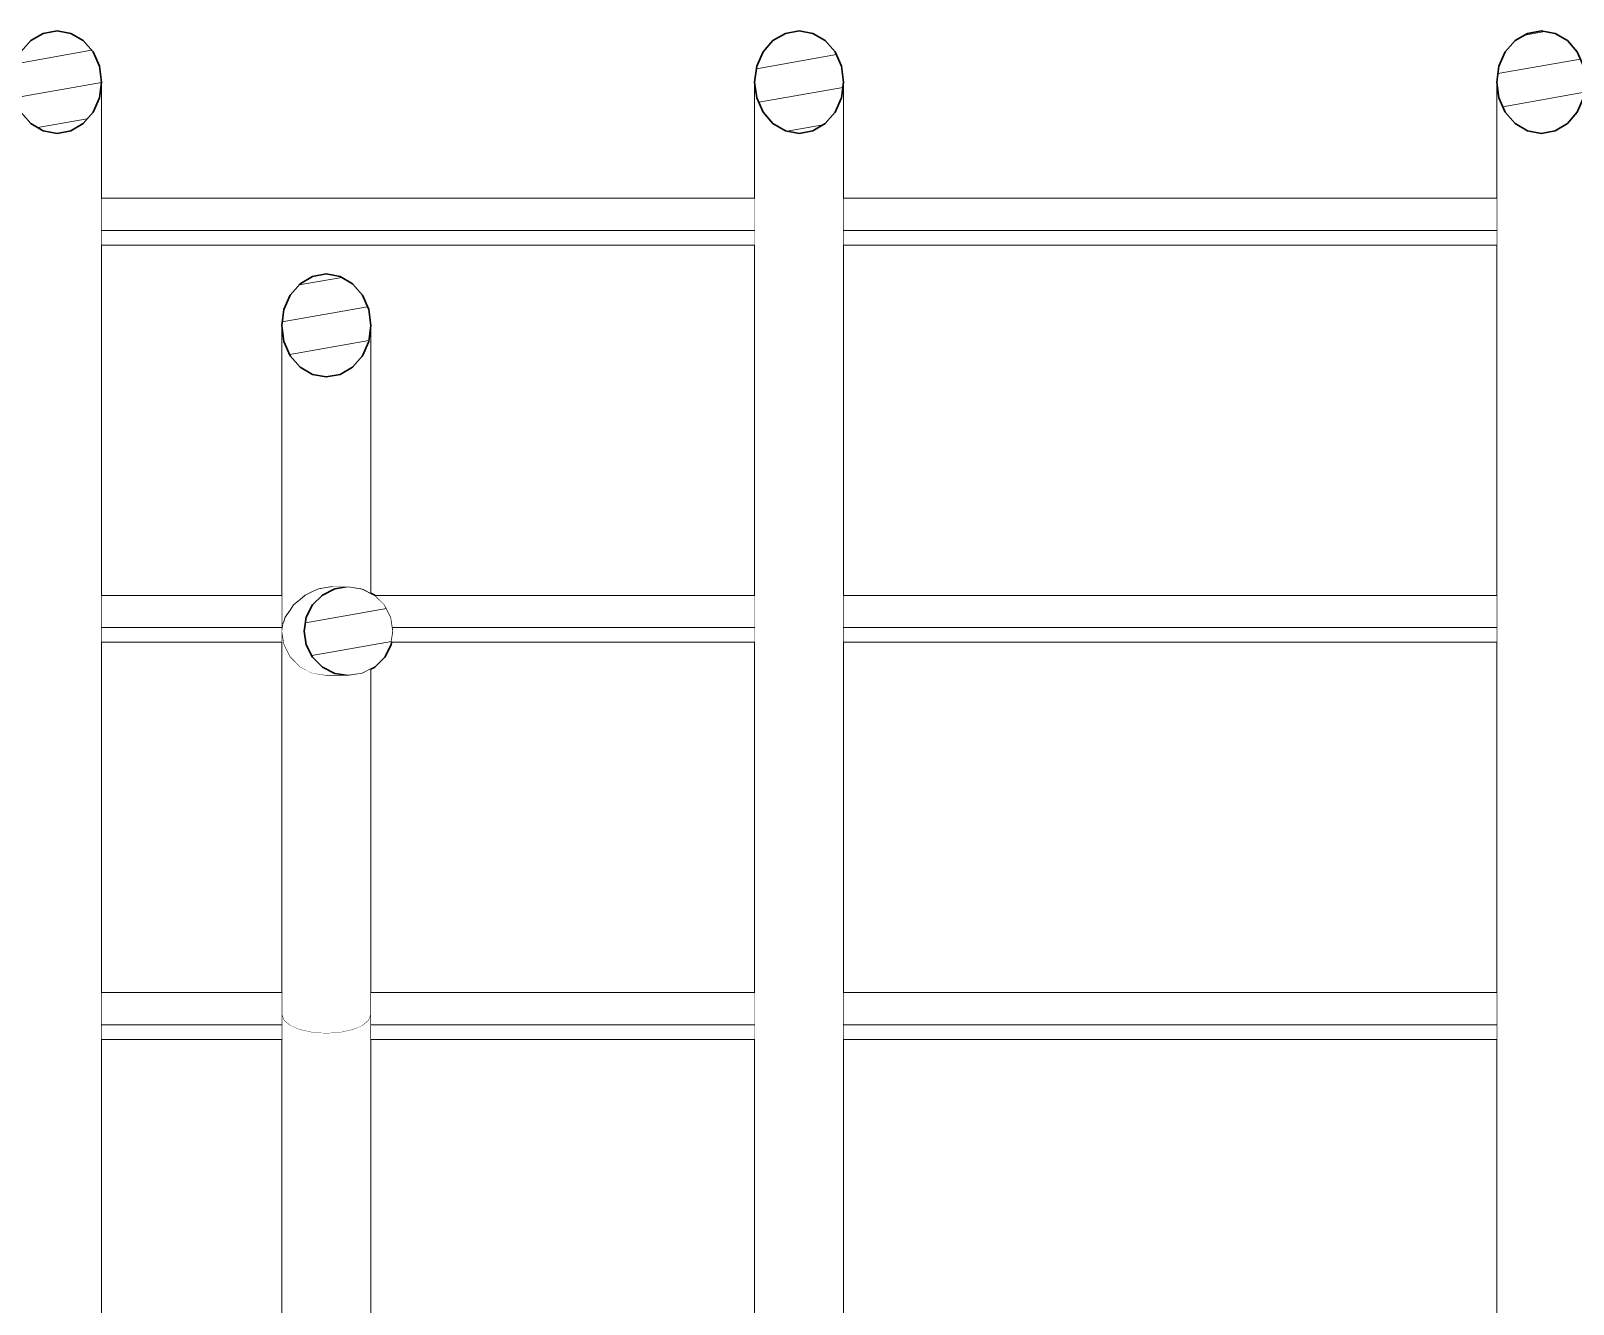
# Model space of a CAD drawing. Header units: millimetres. Extents: x -71878 to 121433, y -67383 to 83273.
# Drawn here: x 12651 to 14729, y -57936 to -56219 of the extents above; entities that cross this region are included whole.
import ezdxf

# ---------------------------------------------------------------- set-up
doc = ezdxf.new("R2010")
doc.units = ezdxf.units.MM
doc.header["$MEASUREMENT"] = 0
doc.set_wipeout_variables(frame=1)
doc.linetypes.add('Wipeout_Contour', pattern=[1000, 0, -1000])
for name, color, linetype in [('COLUMNAS', 7, 'Continuous'), ('ENTIRADO', 7, 'Continuous'), ('Vigas', 7, 'Continuous')]:
    doc.layers.add(name, color=color, linetype=linetype)
for name, color, linetype, lineweight, true_color in [('COLUMNAS_Pluma_Nº__23', 7, 'Continuous', 5, 0x646464), ('ENTIRADO_Pluma_Nº__23', 7, 'Continuous', 5, 0x646464), ('Vigas_Pluma_Nº__23', 7, 'Continuous', 5, 0x646464)]:
    doc.layers.add(name, color=color, linetype=linetype, lineweight=lineweight, true_color=true_color)
doc.layers.add('Vigas_Pluma_Nº__81', color=7, linetype='Continuous', lineweight=30)
pattern_1 = [(10, (-22368.785, -65222.404), (-7.81417, 44.31635), [])]

msp = doc.modelspace()

# ---------------------------------------------------------------- wipeouts: each hides what was drawn before it
at = {"color": 254, "linetype": 'Wipeout_Contour', "lineweight": 0, "ltscale": 147056.709681}
msp.add_wipeout([(13626.167, -56288.493), (13626.167, -59538.359), (13629.104, -59538.359), (13629.104, -56309.842)], dxfattribs=at).dxf.layer = 'Vigas'
at = {"color": 254, "linetype": 'Wipeout_Contour', "lineweight": 0, "ltscale": 150975.64804}
msp.add_wipeout([(14626.167, -56288.493), (14626.167, -59538.359), (14629.104, -59538.359), (14629.104, -56309.842)], dxfattribs=at).dxf.layer = 'Vigas'
at = {"color": 254, "linetype": 'Wipeout_Contour', "lineweight": 0, "ltscale": 143241.281923}
msp.add_wipeout([(12650.9, -56344.386), (12650.9, -59538.359), (12667.626, -59538.359), (12667.626, -56354.199)], dxfattribs=at).dxf.layer = 'Vigas'
at = {"color": 254, "linetype": 'Wipeout_Contour', "lineweight": 0, "ltscale": 181871.159916}
msp.add_wipeout([(13049.067, -56969.741), (13038.398, -56971.385), (13060.556, -56971.385), (13079.116, -56968.448), (13057.22, -56968.448)], dxfattribs=at).dxf.layer = 'Vigas'
at = {"color": 254, "linetype": 'Wipeout_Contour', "lineweight": 0, "ltscale": 217852.96748}
msp.add_wipeout([(12988.699, -57028.448), (13019.055, -57028.448), (13021.995, -57009.907), (12993.595, -57009.907), (12992.003, -57015.478), (12990.232, -57018.757)], dxfattribs=at).dxf.layer = 'Vigas'

# ---------------------------------------------------------------- next in the draw order: wipeouts: each hides what was drawn before it
at = {"color": 254, "linetype": 'Wipeout_Contour', "lineweight": 0, "ltscale": 147069.391995}
msp.add_wipeout([(13629.104, -56309.842), (13629.104, -59538.359), (13637.626, -59538.359), (13637.626, -56329.101)], dxfattribs=at).dxf.layer = 'Vigas'
at = {"color": 254, "linetype": 'Wipeout_Contour', "lineweight": 0, "ltscale": 150988.604061}
msp.add_wipeout([(14637.626, -56329.101), (14629.104, -56309.842), (14629.104, -59538.359), (14637.626, -59538.359)], dxfattribs=at).dxf.layer = 'Vigas'
at = {"color": 254, "linetype": 'Wipeout_Contour', "lineweight": 0, "ltscale": 143307.043894}
msp.add_wipeout([(12667.626, -56354.199), (12667.626, -59538.359), (12686.167, -59538.359), (12686.167, -56357.58)], dxfattribs=at).dxf.layer = 'Vigas'
at = {"color": 254, "linetype": 'Wipeout_Contour', "lineweight": 0, "ltscale": 181776.437588}
msp.add_wipeout([(13030.526, -56975.186), (13020.428, -56979.907), (13043.813, -56979.907), (13060.556, -56971.385), (13038.398, -56971.385)], dxfattribs=at).dxf.layer = 'Vigas'
at = {"color": 254, "linetype": 'Wipeout_Contour', "lineweight": 0, "ltscale": 181608.975112}
msp.add_wipeout([(12993.595, -57009.907), (13021.995, -57009.907), (13030.526, -56993.181), (13005.032, -56993.181), (13000.526, -57000.171)], dxfattribs=at).dxf.layer = 'Vigas'
at = {"color": 254, "linetype": 'Wipeout_Contour', "lineweight": 0, "ltscale": 145234.611622}
msp.add_wipeout([(12991.633, -57046.989), (13021.995, -57046.989), (13019.055, -57028.448), (12988.699, -57028.448)], dxfattribs=at).dxf.layer = 'Vigas'

# ---------------------------------------------------------------- next in the draw order: linework, layer by layer
at = {"layer": 'Vigas_Pluma_Nº__23', "linetype": 'Continuous'}
for p, q in [((13626.167, -56288.493), (13626.167, -59538.359)), ((14626.167, -56288.493), (14626.167, -59538.359)), ((13057.219, -56968.448), (13079.116, -56968.448)), ((12990.232, -57018.757), (12988.699, -57028.448))]:
    msp.add_line(p, q, dxfattribs=at)

# ---------------------------------------------------------------- next in the draw order: wipeouts: each hides what was drawn before it
at = {"color": 254, "linetype": 'Wipeout_Contour', "lineweight": 0, "ltscale": 147103.797868}
msp.add_wipeout([(13637.626, -56329.101), (13637.626, -59538.359), (13650.9, -59538.359), (13650.9, -56344.386)], dxfattribs=at).dxf.layer = 'Vigas'
at = {"color": 254, "linetype": 'Wipeout_Contour', "lineweight": 0, "ltscale": 151023.267884}
msp.add_wipeout([(14637.626, -59538.359), (14650.9, -59538.359), (14650.9, -56344.386), (14637.626, -56329.101)], dxfattribs=at).dxf.layer = 'Vigas'
at = {"color": 254, "linetype": 'Wipeout_Contour', "lineweight": 0, "ltscale": 143379.59743}
msp.add_wipeout([(12686.167, -56357.58), (12686.167, -59538.359), (12704.708, -59538.359), (12704.708, -56354.199)], dxfattribs=at).dxf.layer = 'Vigas'
at = {"color": 254, "linetype": 'Wipeout_Contour', "lineweight": 0, "ltscale": 181686.120409}
msp.add_wipeout([(13013.8, -56985.775), (13005.032, -56993.181), (13030.526, -56993.181), (13043.813, -56979.907), (13020.428, -56979.907)], dxfattribs=at).dxf.layer = 'Vigas'
at = {"color": 254, "linetype": 'Wipeout_Contour', "lineweight": 0, "ltscale": 145241.058731}
msp.add_wipeout([(13000.146, -57063.715), (13030.526, -57063.715), (13021.995, -57046.989), (12991.633, -57046.989)], dxfattribs=at).dxf.layer = 'Vigas'

# ---------------------------------------------------------------- next in the draw order: linework, layer by layer
at = {"layer": 'Vigas_Pluma_Nº__23', "linetype": 'Continuous'}
msp.add_line((12988.699, -57028.448), (12991.633, -57046.989), dxfattribs=at)

# ---------------------------------------------------------------- next in the draw order: wipeouts: each hides what was drawn before it
at = {"color": 254, "linetype": 'Wipeout_Contour', "lineweight": 0, "ltscale": 143451.8358}
msp.add_wipeout([(12704.708, -56354.199), (12704.708, -59538.359), (12721.434, -59538.359), (12721.434, -56344.386)], dxfattribs=at).dxf.layer = 'Vigas'
at = {"color": 254, "linetype": 'Wipeout_Contour', "lineweight": 0, "ltscale": 147156.551859}
msp.add_wipeout([(13650.9, -56344.386), (13650.9, -59538.359), (13667.626, -59538.359), (13667.626, -56354.199)], dxfattribs=at).dxf.layer = 'Vigas'
at = {"color": 254, "linetype": 'Wipeout_Contour', "lineweight": 0, "ltscale": 151076.238862}
msp.add_wipeout([(14650.9, -56344.386), (14650.9, -59538.359), (14667.626, -59538.359), (14667.626, -56354.199)], dxfattribs=at).dxf.layer = 'Vigas'
at = {"color": 254, "linetype": 'Wipeout_Contour', "lineweight": 0, "ltscale": 145270.054005}
msp.add_wipeout([(13013.407, -57076.989), (13043.813, -57076.989), (13030.526, -57063.715), (13000.146, -57063.715)], dxfattribs=at).dxf.layer = 'Vigas'

# ---------------------------------------------------------------- next in the draw order: linework, layer by layer
at = {"layer": 'Vigas_Pluma_Nº__23', "linetype": 'Continuous'}
msp.add_line((12991.633, -57046.989), (13000.146, -57063.715), dxfattribs=at)

# ---------------------------------------------------------------- next in the draw order: wipeouts: each hides what was drawn before it
at = {"color": 254, "linetype": 'Wipeout_Contour', "lineweight": 0, "ltscale": 143516.690181}
msp.add_wipeout([(12721.434, -56344.386), (12721.434, -59538.359), (12734.708, -59538.359), (12734.708, -56329.101)], dxfattribs=at).dxf.layer = 'Vigas'
at = {"color": 254, "linetype": 'Wipeout_Contour', "lineweight": 0, "ltscale": 147222.479464}
msp.add_wipeout([(13667.626, -56354.199), (13667.626, -59538.359), (13686.167, -59538.359), (13686.167, -56357.58)], dxfattribs=at).dxf.layer = 'Vigas'
at = {"color": 254, "linetype": 'Wipeout_Contour', "lineweight": 0, "ltscale": 151142.321813}
msp.add_wipeout([(14667.626, -56354.199), (14667.626, -59538.359), (14686.167, -59538.359), (14686.167, -56357.58)], dxfattribs=at).dxf.layer = 'Vigas'
at = {"color": 254, "linetype": 'Wipeout_Contour', "lineweight": 0, "ltscale": 145318.747301}
msp.add_wipeout([(13030.116, -57085.511), (13060.556, -57085.511), (13043.813, -57076.989), (13013.407, -57076.989)], dxfattribs=at).dxf.layer = 'Vigas'

# ---------------------------------------------------------------- next in the draw order: linework, layer by layer
at = {"layer": 'Vigas_Pluma_Nº__23', "linetype": 'Continuous'}
msp.add_line((13000.146, -57063.715), (13013.407, -57076.989), dxfattribs=at)

# ---------------------------------------------------------------- next in the draw order: wipeouts: each hides what was drawn before it
at = {"color": 254, "linetype": 'Wipeout_Contour', "lineweight": 0, "ltscale": 143567.819973}
msp.add_wipeout([(12734.708, -56329.101), (12734.708, -59538.359), (12743.231, -59538.359), (12743.231, -56309.842)], dxfattribs=at).dxf.layer = 'Vigas'
at = {"color": 254, "linetype": 'Wipeout_Contour', "lineweight": 0, "ltscale": 147295.117956}
msp.add_wipeout([(13686.167, -56357.58), (13686.167, -59538.359), (13704.708, -59538.359), (13704.708, -56354.199)], dxfattribs=at).dxf.layer = 'Vigas'
at = {"color": 254, "linetype": 'Wipeout_Contour', "lineweight": 0, "ltscale": 151215.038782}
msp.add_wipeout([(14686.167, -56357.58), (14686.167, -59538.359), (14704.708, -59538.359), (14704.708, -56354.199)], dxfattribs=at).dxf.layer = 'Vigas'
at = {"color": 254, "linetype": 'Wipeout_Contour', "lineweight": 0, "ltscale": 145382.355797}
msp.add_wipeout([(13048.638, -57088.448), (13079.116, -57088.448), (13060.556, -57085.511), (13030.116, -57085.511)], dxfattribs=at).dxf.layer = 'Vigas'

# ---------------------------------------------------------------- next in the draw order: hatches: boundary and pattern name
at = {"layer": 'Vigas', "linetype": 'Continuous', "lineweight": 0, "true_color": 0xffffff}
h = msp.add_hatch(dxfattribs=at)
h.set_pattern_fill('WOOD_0001', style=0, pattern_type=2)
h.set_pattern_definition(pattern_1)
h.paths.add_polyline_path([(13019.055, -57028.448), (13021.995, -57046.989), (13030.526, -57063.715), (13043.813, -57076.989), (13060.556, -57085.511), (13079.116, -57088.448), (13097.676, -57085.511), (13114.419, -57076.989), (13127.706, -57063.715), (13136.237, -57046.989), (13139.177, -57028.448), (13136.237, -57009.907), (13127.706, -56993.181), (13114.419, -56979.907), (13097.676, -56971.385), (13079.116, -56968.448), (13060.556, -56971.385), (13043.813, -56979.907), (13030.526, -56993.181), (13021.995, -57009.907)])

# ---------------------------------------------------------------- next in the draw order: linework, layer by layer
at = {"layer": 'Vigas_Pluma_Nº__23', "linetype": 'Continuous'}
for p, q in [((13013.407, -57076.989), (13030.116, -57085.511)), ((13030.116, -57085.511), (13048.638, -57088.448)), ((13048.638, -57088.448), (13079.116, -57088.448))]:
    msp.add_line(p, q, dxfattribs=at)
at = {"layer": 'Vigas_Pluma_Nº__81', "linetype": 'Continuous', "flags": 128}
msp.add_lwpolyline([(13019.055, -57028.448), (13021.995, -57046.989), (13030.526, -57063.715), (13043.813, -57076.989), (13060.556, -57085.511), (13079.116, -57088.448), (13097.676, -57085.511), (13114.419, -57076.989), (13127.706, -57063.715), (13136.237, -57046.989), (13139.177, -57028.448), (13136.237, -57009.907), (13127.706, -56993.181), (13114.419, -56979.907), (13097.676, -56971.385), (13079.116, -56968.448), (13060.556, -56971.385), (13043.813, -56979.907), (13030.526, -56993.181), (13021.995, -57009.907)], close=True, dxfattribs=at)

# ---------------------------------------------------------------- next in the draw order: wipeouts: each hides what was drawn before it
at = {"color": 254, "linetype": 'Wipeout_Contour', "lineweight": 0, "ltscale": 143600.230916}
msp.add_wipeout([(12743.231, -56309.842), (12743.231, -59538.359), (12746.167, -59538.359), (12746.167, -56288.493)], dxfattribs=at).dxf.layer = 'Vigas'
at = {"color": 254, "linetype": 'Wipeout_Contour', "lineweight": 0, "ltscale": 147367.352495}
msp.add_wipeout([(13704.708, -56354.199), (13704.708, -59538.359), (13721.434, -59538.359), (13721.434, -56344.386)], dxfattribs=at).dxf.layer = 'Vigas'
at = {"color": 254, "linetype": 'Wipeout_Contour', "lineweight": 0, "ltscale": 151287.267615}
msp.add_wipeout([(14704.708, -56354.199), (14704.708, -59538.359), (14721.434, -59538.359), (14721.434, -56344.386)], dxfattribs=at).dxf.layer = 'Vigas'
at = {"color": 254, "linetype": 'Wipeout_Contour', "lineweight": 0, "ltscale": 181245.202988}
msp.add_wipeout([(12991.633, -57046.989), (12989.067, -57030.773), (12989.067, -57545.58), (12992.003, -57553.359), (12992.003, -57047.717)], dxfattribs=at).dxf.layer = 'Vigas'

# ---------------------------------------------------------------- next in the draw order: hatches: boundary and pattern name
at = {"layer": 'Vigas', "linetype": 'Continuous', "lineweight": 0, "true_color": 0xffffff}
h = msp.add_hatch(dxfattribs=at)
h.set_pattern_fill('WOOD_0001', style=0, pattern_type=2)
h.set_pattern_definition(pattern_1)
h.paths.add_polyline_path([(12626.167, -56288.493), (12629.104, -56309.842), (12637.626, -56329.101), (12650.9, -56344.386), (12667.626, -56354.199), (12686.167, -56357.58), (12704.708, -56354.199), (12721.434, -56344.386), (12734.708, -56329.101), (12743.231, -56309.842), (12746.167, -56288.493), (12743.231, -56267.144), (12734.708, -56247.885), (12721.434, -56232.6), (12704.708, -56222.787), (12686.167, -56219.406), (12667.626, -56222.787), (12650.9, -56232.6), (12637.626, -56247.885), (12629.104, -56267.144)])

# ---------------------------------------------------------------- next in the draw order: linework, layer by layer
at = {"layer": 'Vigas_Pluma_Nº__23', "linetype": 'Continuous'}
msp.add_line((12746.167, -59538.359), (12746.167, -56288.493), dxfattribs=at)
at = {"layer": 'Vigas_Pluma_Nº__81', "linetype": 'Continuous', "flags": 128}
msp.add_lwpolyline([(12629.104, -56309.842), (12637.626, -56329.101), (12650.9, -56344.386), (12667.626, -56354.199), (12686.167, -56357.58), (12704.708, -56354.199), (12721.434, -56344.386), (12734.708, -56329.101), (12743.231, -56309.842), (12746.167, -56288.493), (12743.231, -56267.144), (12734.708, -56247.885), (12721.434, -56232.6), (12704.708, -56222.787), (12686.167, -56219.406), (12667.626, -56222.787), (12650.9, -56232.6), (12637.626, -56247.885), (12629.104, -56267.144), (12626.167, -56288.493)], close=True, dxfattribs=at)

# ---------------------------------------------------------------- next in the draw order: wipeouts: each hides what was drawn before it
at = {"color": 254, "linetype": 'Wipeout_Contour', "lineweight": 0, "ltscale": 183147.845751}
msp.add_wipeout([(13139.177, -57028.448), (13136.777, -57043.587), (13626.167, -57043.587), (13626.167, -57023.756), (13138.433, -57023.756)], dxfattribs=at).dxf.layer = 'ENTIRADO'
at = {"color": 254, "linetype": 'Wipeout_Contour', "lineweight": 0, "ltscale": 147432.114862}
msp.add_wipeout([(13721.434, -56344.386), (13721.434, -59538.359), (13734.708, -59538.359), (13734.708, -56329.101)], dxfattribs=at).dxf.layer = 'Vigas'
at = {"color": 254, "linetype": 'Wipeout_Contour', "lineweight": 0, "ltscale": 151351.940583}
msp.add_wipeout([(14721.434, -56344.386), (14721.434, -59538.359), (14734.708, -59538.359), (14734.708, -56329.101)], dxfattribs=at).dxf.layer = 'Vigas'
at = {"color": 254, "linetype": 'Wipeout_Contour', "lineweight": 0, "ltscale": 181672.275781}
msp.add_wipeout([(12989.067, -56616.454), (12989.067, -57026.124), (12990.232, -57018.757), (12992.003, -57015.478), (12992.003, -56637.926)], dxfattribs=at).dxf.layer = 'Vigas'
at = {"color": 254, "linetype": 'Wipeout_Contour', "lineweight": 0, "ltscale": 145849.71954}
msp.add_wipeout([(13106.13, -56637.926), (13106.13, -56975.688), (13109.067, -56977.183), (13109.067, -56616.454)], dxfattribs=at).dxf.layer = 'Vigas'
at = {"color": 254, "linetype": 'Wipeout_Contour', "lineweight": 0, "ltscale": 181261.376734}
msp.add_wipeout([(12992.003, -57047.717), (12992.003, -57553.359), (13000.526, -57560.376), (13000.526, -57064.095), (13000.146, -57063.715)], dxfattribs=at).dxf.layer = 'Vigas'
at = {"color": 254, "linetype": 'Wipeout_Contour', "lineweight": 0, "ltscale": 145390.716559}
msp.add_wipeout([(13106.13, -57081.208), (13106.13, -57553.359), (13109.067, -57545.58), (13109.067, -57079.713)], dxfattribs=at).dxf.layer = 'Vigas'

# ---------------------------------------------------------------- next in the draw order: hatches: boundary and pattern name
at = {"layer": 'Vigas', "linetype": 'Continuous', "lineweight": 0, "true_color": 0xffffff}
h = msp.add_hatch(dxfattribs=at)
h.set_pattern_fill('WOOD_0001', style=0, pattern_type=2)
h.set_pattern_definition(pattern_1)
h.paths.add_polyline_path([(14626.167, -56288.493), (14629.104, -56309.842), (14637.626, -56329.101), (14650.9, -56344.386), (14667.626, -56354.199), (14686.167, -56357.58), (14704.708, -56354.199), (14721.434, -56344.386), (14734.708, -56329.101), (14743.231, -56309.842), (14746.167, -56288.493), (14743.231, -56267.144), (14734.708, -56247.885), (14721.434, -56232.6), (14704.708, -56222.787), (14686.167, -56219.406), (14667.626, -56222.787), (14650.9, -56232.6), (14637.626, -56247.885), (14629.104, -56267.144)])

# ---------------------------------------------------------------- next in the draw order: linework, layer by layer
at = {"layer": 'ENTIRADO_Pluma_Nº__23', "linetype": 'Continuous'}
msp.add_line((13136.777, -57043.587), (13626.167, -57043.587), dxfattribs=at)
at = {"layer": 'Vigas_Pluma_Nº__23', "linetype": 'Continuous'}
msp.add_line((12989.067, -57545.573), (12989.067, -57030.773), dxfattribs=at)
at = {"layer": 'Vigas_Pluma_Nº__81', "linetype": 'Continuous', "flags": 128}
msp.add_lwpolyline([(14629.104, -56309.842), (14637.626, -56329.101), (14650.9, -56344.386), (14667.626, -56354.199), (14686.167, -56357.58), (14704.708, -56354.199), (14721.434, -56344.386), (14734.708, -56329.101), (14743.231, -56309.842), (14746.167, -56288.493), (14743.231, -56267.144), (14734.708, -56247.885), (14721.434, -56232.6), (14704.708, -56222.787), (14686.167, -56219.406), (14667.626, -56222.787), (14650.9, -56232.6), (14637.626, -56247.885), (14629.104, -56267.144), (14626.167, -56288.493)], close=True, dxfattribs=at)

# ---------------------------------------------------------------- next in the draw order: wipeouts: each hides what was drawn before it
at = {"color": 254, "linetype": 'Wipeout_Contour', "lineweight": 0, "ltscale": 146439.131994}
msp.add_wipeout([(13626.167, -56488.35), (12746.167, -56488.35), (12746.167, -56508.181), (13626.167, -56508.181)], dxfattribs=at).dxf.layer = 'ENTIRADO'
at = {"color": 254, "linetype": 'Wipeout_Contour', "lineweight": 0, "ltscale": 147483.073242}
msp.add_wipeout([(13734.708, -56329.101), (13734.708, -59538.359), (13743.231, -59538.359), (13743.231, -56309.842)], dxfattribs=at).dxf.layer = 'Vigas'
at = {"color": 254, "linetype": 'Wipeout_Contour', "lineweight": 0, "ltscale": 181696.290506}
msp.add_wipeout([(12992.003, -56637.926), (12992.003, -57015.478), (12993.595, -57009.907), (13000.526, -57000.171), (13000.526, -56657.296)], dxfattribs=at).dxf.layer = 'Vigas'
at = {"color": 254, "linetype": 'Wipeout_Contour', "lineweight": 0, "ltscale": 181752.40373}
msp.add_wipeout([(13097.608, -57085.522), (13097.608, -57560.376), (13106.13, -57553.359), (13106.13, -57081.208), (13097.676, -57085.511)], dxfattribs=at).dxf.layer = 'Vigas'

# ---------------------------------------------------------------- next in the draw order: linework, layer by layer
at = {"layer": 'ENTIRADO_Pluma_Nº__23', "linetype": 'Continuous'}
msp.add_line((12746.167, -56508.181), (13626.167, -56508.181), dxfattribs=at)
at = {"layer": 'Vigas_Pluma_Nº__23', "linetype": 'Continuous'}
for p, q in [((12989.067, -57026.124), (12989.067, -56616.454)), ((12990.232, -57018.757), (12992.003, -57015.478)), ((13109.067, -57545.58), (13109.067, -57079.713))]:
    msp.add_line(p, q, dxfattribs=at)

# ---------------------------------------------------------------- next in the draw order: wipeouts: each hides what was drawn before it
at = {"color": 254, "linetype": 'Wipeout_Contour', "lineweight": 0, "ltscale": 146469.353351}
msp.add_wipeout([(12746.167, -56488.35), (13626.167, -56488.35), (13626.167, -56444.927), (12746.167, -56444.927)], dxfattribs=at).dxf.layer = 'ENTIRADO'
at = {"color": 254, "linetype": 'Wipeout_Contour', "lineweight": 0, "ltscale": 147515.249777}
msp.add_wipeout([(13743.231, -56309.842), (13743.231, -59538.359), (13746.167, -59538.359), (13746.167, -56288.493)], dxfattribs=at).dxf.layer = 'Vigas'
at = {"color": 254, "linetype": 'Wipeout_Contour', "lineweight": 0, "ltscale": 181752.032721}
msp.add_wipeout([(13000.526, -56657.296), (13000.526, -57000.171), (13005.032, -56993.181), (13013.8, -56985.775), (13013.8, -56672.669)], dxfattribs=at).dxf.layer = 'Vigas'
at = {"color": 254, "linetype": 'Wipeout_Contour', "lineweight": 0, "ltscale": 145317.278687}
msp.add_wipeout([(13084.334, -57087.622), (13084.334, -57565.945), (13097.608, -57560.376), (13097.608, -57085.522)], dxfattribs=at).dxf.layer = 'Vigas'

# ---------------------------------------------------------------- next in the draw order: hatches: boundary and pattern name
at = {"layer": 'Vigas', "linetype": 'Continuous', "lineweight": 0, "true_color": 0xffffff}
h = msp.add_hatch(dxfattribs=at)
h.set_pattern_fill('WOOD_0001', style=0, pattern_type=2)
h.set_pattern_definition(pattern_1)
h.paths.add_polyline_path([(13626.167, -56288.493), (13629.104, -56309.842), (13637.626, -56329.101), (13650.9, -56344.386), (13667.626, -56354.199), (13686.167, -56357.58), (13704.708, -56354.199), (13721.434, -56344.386), (13734.708, -56329.101), (13743.231, -56309.842), (13746.167, -56288.493), (13743.231, -56267.144), (13734.708, -56247.885), (13721.434, -56232.6), (13704.708, -56222.787), (13686.167, -56219.406), (13667.626, -56222.787), (13650.9, -56232.6), (13637.626, -56247.885), (13629.104, -56267.144)])

# ---------------------------------------------------------------- next in the draw order: linework, layer by layer
at = {"layer": 'ENTIRADO_Pluma_Nº__23', "linetype": 'Continuous'}
for p, q in [((12746.167, -56444.927), (13626.167, -56444.927)), ((12746.167, -56488.35), (13626.167, -56488.35))]:
    msp.add_line(p, q, dxfattribs=at)
at = {"layer": 'Vigas_Pluma_Nº__23', "linetype": 'Continuous'}
for p, q in [((13746.167, -56288.493), (13746.167, -59538.359)), ((12993.595, -57009.907), (13000.526, -57000.171)), ((12993.595, -57009.907), (12992.003, -57015.478)), ((13106.13, -57553.359), (13109.067, -57545.58)), ((13097.608, -57560.376), (13106.13, -57553.359))]:
    msp.add_line(p, q, dxfattribs=at)
at = {"layer": 'Vigas_Pluma_Nº__81', "linetype": 'Continuous', "flags": 128}
msp.add_lwpolyline([(13626.167, -56288.493), (13629.104, -56309.842), (13637.626, -56329.101), (13650.9, -56344.386), (13667.626, -56354.199), (13686.167, -56357.58), (13704.708, -56354.199), (13721.434, -56344.386), (13734.708, -56329.101), (13743.231, -56309.842), (13746.167, -56288.493), (13743.231, -56267.144), (13734.708, -56247.885), (13721.434, -56232.6), (13704.708, -56222.787), (13686.167, -56219.406), (13667.626, -56222.787), (13650.9, -56232.6), (13637.626, -56247.885), (13629.104, -56267.144)], close=True, dxfattribs=at)

# ---------------------------------------------------------------- next in the draw order: wipeouts: each hides what was drawn before it
at = {"color": 254, "linetype": 'Wipeout_Contour', "lineweight": 0, "ltscale": 181828.094307}
msp.add_wipeout([(13013.8, -56672.669), (13013.8, -56985.775), (13020.428, -56979.907), (13030.526, -56975.186), (13030.526, -56682.538)], dxfattribs=at).dxf.layer = 'Vigas'
at = {"color": 254, "linetype": 'Wipeout_Contour', "lineweight": 0, "ltscale": 181625.205625}
msp.add_wipeout([(13079.116, -57088.448), (13067.608, -57088.448), (13067.608, -57569.521), (13084.334, -57565.945), (13084.334, -57087.622)], dxfattribs=at).dxf.layer = 'Vigas'

# ---------------------------------------------------------------- next in the draw order: linework, layer by layer
at = {"layer": 'Vigas_Pluma_Nº__23', "linetype": 'Continuous'}
for p, q in [((13005.032, -56993.181), (13000.526, -57000.171)), ((13005.032, -56993.181), (13013.8, -56985.775)), ((13084.334, -57565.945), (13097.608, -57560.376))]:
    msp.add_line(p, q, dxfattribs=at)

# ---------------------------------------------------------------- next in the draw order: wipeouts: each hides what was drawn before it
at = {"color": 254, "linetype": 'Wipeout_Contour', "lineweight": 0, "ltscale": 150326.873246}
msp.add_wipeout([(13746.167, -56488.35), (13746.167, -56508.181), (14626.167, -56508.181), (14626.167, -56488.35)], dxfattribs=at).dxf.layer = 'ENTIRADO'
at = {"color": 254, "linetype": 'Wipeout_Contour', "lineweight": 0, "ltscale": 253584.646786}
msp.add_wipeout([(12746.167, -57043.587), (12989.067, -57043.587), (12989.067, -57030.772), (12988.699, -57028.448), (12989.067, -57026.124), (12989.067, -57023.756), (12746.167, -57023.756)], dxfattribs=at).dxf.layer = 'ENTIRADO'
at = {"color": 254, "linetype": 'Wipeout_Contour', "lineweight": 0, "ltscale": 149844.138301}
msp.add_wipeout([(13746.167, -57043.587), (14626.167, -57043.587), (14626.167, -57023.756), (13746.167, -57023.756)], dxfattribs=at).dxf.layer = 'ENTIRADO'
at = {"color": 254, "linetype": 'Wipeout_Contour', "lineweight": 0, "ltscale": 149390.552339}
msp.add_wipeout([(14626.167, -57559.163), (13746.167, -57559.163), (13746.167, -57578.993), (14626.167, -57578.993)], dxfattribs=at).dxf.layer = 'ENTIRADO'
at = {"color": 254, "linetype": 'Wipeout_Contour', "lineweight": 0, "ltscale": 181916.656976}
msp.add_wipeout([(13030.526, -56682.538), (13030.526, -56975.186), (13038.398, -56971.385), (13049.067, -56969.741), (13049.067, -56685.939)], dxfattribs=at).dxf.layer = 'Vigas'
at = {"color": 254, "linetype": 'Wipeout_Contour', "lineweight": 0, "ltscale": 145186.083879}
msp.add_wipeout([(13049.067, -57088.448), (13049.067, -57570.753), (13067.608, -57569.521), (13067.608, -57088.448)], dxfattribs=at).dxf.layer = 'Vigas'

# ---------------------------------------------------------------- next in the draw order: linework, layer by layer
at = {"layer": 'ENTIRADO_Pluma_Nº__23', "linetype": 'Continuous'}
for p, q in [((13746.167, -56508.181), (14626.167, -56508.181)), ((12746.167, -57043.587), (12989.067, -57043.587)), ((13746.167, -57043.587), (14626.167, -57043.587)), ((13746.167, -57578.993), (14626.167, -57578.993))]:
    msp.add_line(p, q, dxfattribs=at)
at = {"layer": 'Vigas_Pluma_Nº__23', "linetype": 'Continuous'}
for p, q in [((13020.428, -56979.907), (13013.8, -56985.775)), ((13020.428, -56979.907), (13030.526, -56975.186)), ((13038.398, -56971.385), (13030.526, -56975.186)), ((13067.608, -57569.521), (13084.334, -57565.945))]:
    msp.add_line(p, q, dxfattribs=at)

# ---------------------------------------------------------------- next in the draw order: wipeouts: each hides what was drawn before it
at = {"color": 254, "linetype": 'Wipeout_Contour', "lineweight": 0, "ltscale": 144418.065536}
msp.add_wipeout([(13106.13, -57553.359), (13106.13, -59643.432), (13109.067, -59643.432), (13109.067, -57545.58)], dxfattribs=at).dxf.layer = 'COLUMNAS'
at = {"color": 254, "linetype": 'Wipeout_Contour', "lineweight": 0, "ltscale": 150356.312883}
msp.add_wipeout([(13746.167, -56444.927), (13746.167, -56488.35), (14626.167, -56488.35), (14626.167, -56444.927)], dxfattribs=at).dxf.layer = 'ENTIRADO'
at = {"color": 254, "linetype": 'Wipeout_Contour', "lineweight": 0, "ltscale": 144730.343205}
msp.add_wipeout([(12746.167, -57023.756), (12989.067, -57023.756), (12989.067, -56980.334), (12746.167, -56980.334)], dxfattribs=at).dxf.layer = 'ENTIRADO'
at = {"color": 254, "linetype": 'Wipeout_Contour', "lineweight": 0, "ltscale": 149871.8654}
msp.add_wipeout([(13746.167, -57023.756), (14626.167, -57023.757), (14626.167, -56980.333), (13746.167, -56980.334)], dxfattribs=at).dxf.layer = 'ENTIRADO'
at = {"color": 254, "linetype": 'Wipeout_Contour', "lineweight": 0, "ltscale": 149416.549875}
msp.add_wipeout([(13746.167, -57559.163), (14626.167, -57559.163), (14626.167, -57515.74), (13746.167, -57515.74)], dxfattribs=at).dxf.layer = 'ENTIRADO'
at = {"color": 254, "linetype": 'Wipeout_Contour', "lineweight": 0, "ltscale": 218384.40895}
msp.add_wipeout([(13067.608, -56682.538), (13049.067, -56685.939), (13049.067, -56969.741), (13057.22, -56968.448), (13057.532, -56968.448), (13067.608, -56968.448)], dxfattribs=at).dxf.layer = 'Vigas'
at = {"color": 254, "linetype": 'Wipeout_Contour', "lineweight": 0, "ltscale": 181453.427774}
msp.add_wipeout([(13030.526, -57569.521), (13049.067, -57570.753), (13049.067, -57088.448), (13048.638, -57088.448), (13030.526, -57085.576)], dxfattribs=at).dxf.layer = 'Vigas'

# ---------------------------------------------------------------- next in the draw order: linework, layer by layer
at = {"layer": 'ENTIRADO_Pluma_Nº__23', "linetype": 'Continuous'}
for p, q in [((13746.167, -56444.927), (14626.167, -56444.927)), ((13746.167, -56488.35), (14626.167, -56488.35)), ((12746.167, -56980.333), (12989.067, -56980.333)), ((13746.167, -56980.333), (14626.167, -56980.333)), ((12746.167, -57023.756), (12989.067, -57023.756)), ((13746.167, -57023.756), (14626.167, -57023.756)), ((13746.167, -57515.74), (14626.167, -57515.74)), ((13746.167, -57559.163), (14626.167, -57559.163))]:
    msp.add_line(p, q, dxfattribs=at)
at = {"layer": 'Vigas_Pluma_Nº__23', "linetype": 'Continuous'}
for p, q in [((13038.398, -56971.385), (13049.067, -56969.741)), ((13049.067, -57570.753), (13067.608, -57569.521))]:
    msp.add_line(p, q, dxfattribs=at)

# ---------------------------------------------------------------- next in the draw order: wipeouts: each hides what was drawn before it
at = {"color": 254, "linetype": 'Wipeout_Contour', "lineweight": 0, "ltscale": 144392.418793}
msp.add_wipeout([(13097.608, -57560.376), (13097.608, -59643.432), (13106.13, -59643.432), (13106.13, -57553.359)], dxfattribs=at).dxf.layer = 'COLUMNAS'
at = {"color": 254, "linetype": 'Wipeout_Contour', "lineweight": 0, "ltscale": 182102.253179}
msp.add_wipeout([(13084.334, -56672.669), (13067.608, -56682.538), (13067.608, -56968.448), (13079.116, -56968.448), (13084.334, -56969.274)], dxfattribs=at).dxf.layer = 'Vigas'
at = {"color": 254, "linetype": 'Wipeout_Contour', "lineweight": 0, "ltscale": 181370.729036}
msp.add_wipeout([(13013.8, -57077.189), (13013.8, -57565.945), (13030.526, -57569.521), (13030.526, -57085.576), (13030.116, -57085.511)], dxfattribs=at).dxf.layer = 'Vigas'

# ---------------------------------------------------------------- next in the draw order: linework, layer by layer
at = {"layer": 'COLUMNAS_Pluma_Nº__23', "linetype": 'Continuous'}
msp.add_line((13109.067, -57545.58), (13109.067, -59643.432), dxfattribs=at)
at = {"layer": 'Vigas_Pluma_Nº__23', "linetype": 'Continuous'}
for p, q in [((13057.22, -56968.448), (13049.067, -56969.741)), ((13030.526, -57569.521), (13049.067, -57570.753))]:
    msp.add_line(p, q, dxfattribs=at)

# ---------------------------------------------------------------- next in the draw order: wipeouts: each hides what was drawn before it
at = {"color": 254, "linetype": 'Wipeout_Contour', "lineweight": 0, "ltscale": 144346.92466}
msp.add_wipeout([(13097.608, -57560.376), (13084.334, -57565.945), (13084.334, -59643.432), (13097.608, -59643.432)], dxfattribs=at).dxf.layer = 'COLUMNAS'
at = {"color": 254, "linetype": 'Wipeout_Contour', "lineweight": 0, "ltscale": 145770.010895}
msp.add_wipeout([(13097.608, -56657.296), (13084.334, -56672.669), (13084.334, -56969.274), (13097.608, -56971.374)], dxfattribs=at).dxf.layer = 'Vigas'
at = {"color": 254, "linetype": 'Wipeout_Contour', "lineweight": 0, "ltscale": 181304.555838}
msp.add_wipeout([(13013.407, -57076.989), (13000.526, -57064.095), (13000.526, -57560.376), (13013.8, -57565.945), (13013.8, -57077.189)], dxfattribs=at).dxf.layer = 'Vigas'

# ---------------------------------------------------------------- next in the draw order: linework, layer by layer
at = {"layer": 'Vigas_Pluma_Nº__23', "linetype": 'Continuous'}
for p, q in [((12989.067, -57545.58), (12992.003, -57553.359)), ((12992.003, -57553.359), (13000.526, -57560.376)), ((13000.526, -57560.376), (13013.8, -57565.945)), ((13013.8, -57565.945), (13030.526, -57569.521))]:
    msp.add_line(p, q, dxfattribs=at)

# ---------------------------------------------------------------- next in the draw order: wipeouts: each hides what was drawn before it
at = {"color": 254, "linetype": 'Wipeout_Contour', "lineweight": 0, "ltscale": 144286.03514}
msp.add_wipeout([(13084.334, -57565.945), (13067.608, -57569.521), (13067.608, -59643.432), (13084.334, -59643.432)], dxfattribs=at).dxf.layer = 'COLUMNAS'
at = {"color": 254, "linetype": 'Wipeout_Contour', "lineweight": 0, "ltscale": 146187.102225}
msp.add_wipeout([(13109.067, -57578.993), (13626.167, -57578.993), (13626.167, -57559.163), (13109.067, -57559.163)], dxfattribs=at).dxf.layer = 'ENTIRADO'
at = {"color": 254, "linetype": 'Wipeout_Contour', "lineweight": 0, "ltscale": 182233.084918}
msp.add_wipeout([(13106.13, -56637.926), (13097.608, -56657.296), (13097.608, -56971.374), (13097.676, -56971.385), (13106.13, -56975.688)], dxfattribs=at).dxf.layer = 'Vigas'

# ---------------------------------------------------------------- next in the draw order: hatches: boundary and pattern name
at = {"layer": 'Vigas', "linetype": 'Continuous', "lineweight": 0, "true_color": 0xffffff}
h = msp.add_hatch(dxfattribs=at)
h.set_pattern_fill('WOOD_0001', style=0, pattern_type=2)
h.set_pattern_definition(pattern_1)
h.paths.add_polyline_path([(12989.067, -56616.454), (12992.003, -56637.926), (13000.526, -56657.296), (13013.8, -56672.669), (13030.526, -56682.538), (13049.067, -56685.939), (13067.608, -56682.538), (13084.334, -56672.669), (13097.608, -56657.296), (13106.13, -56637.926), (13109.067, -56616.454), (13106.13, -56594.982), (13097.608, -56575.612), (13084.334, -56560.24), (13067.608, -56550.37), (13049.067, -56546.969), (13030.526, -56550.37), (13013.8, -56560.24), (13000.526, -56575.612), (12992.003, -56594.982)])

# ---------------------------------------------------------------- next in the draw order: linework, layer by layer
at = {"layer": 'ENTIRADO_Pluma_Nº__23', "linetype": 'Continuous'}
msp.add_line((13109.067, -57578.993), (13626.167, -57578.993), dxfattribs=at)
at = {"layer": 'Vigas_Pluma_Nº__23', "linetype": 'Continuous'}
msp.add_line((13109.067, -56977.183), (13109.067, -56616.454), dxfattribs=at)
at = {"layer": 'Vigas_Pluma_Nº__81', "linetype": 'Continuous', "flags": 128}
msp.add_lwpolyline([(12992.003, -56637.926), (13000.526, -56657.296), (13013.8, -56672.669), (13030.526, -56682.538), (13049.067, -56685.939), (13067.608, -56682.538), (13084.334, -56672.669), (13097.608, -56657.296), (13106.13, -56637.926), (13109.067, -56616.454), (13106.13, -56594.982), (13097.608, -56575.612), (13084.334, -56560.24), (13067.608, -56550.37), (13049.067, -56546.969), (13030.526, -56550.37), (13013.8, -56560.24), (13000.526, -56575.612), (12992.003, -56594.982), (12989.067, -56616.454)], close=True, dxfattribs=at)

# ---------------------------------------------------------------- next in the draw order: wipeouts: each hides what was drawn before it
at = {"color": 254, "linetype": 'Wipeout_Contour', "lineweight": 0, "ltscale": 143957.971707}
msp.add_wipeout([(12989.067, -57545.58), (12989.067, -59643.432), (12992.003, -59643.432), (12992.003, -57553.359)], dxfattribs=at).dxf.layer = 'COLUMNAS'
at = {"color": 254, "linetype": 'Wipeout_Contour', "lineweight": 0, "ltscale": 144215.710239}
msp.add_wipeout([(13049.067, -59643.432), (13067.608, -59643.432), (13067.608, -57569.521), (13049.067, -57570.753)], dxfattribs=at).dxf.layer = 'COLUMNAS'
at = {"color": 254, "linetype": 'Wipeout_Contour', "lineweight": 0, "ltscale": 146213.667078}
msp.add_wipeout([(13109.067, -57515.74), (13109.067, -57559.163), (13626.167, -57559.163), (13626.167, -57515.74)], dxfattribs=at).dxf.layer = 'ENTIRADO'

# ---------------------------------------------------------------- next in the draw order: linework, layer by layer
at = {"layer": 'ENTIRADO_Pluma_Nº__23', "linetype": 'Continuous'}
for p, q in [((13109.067, -57515.74), (13626.167, -57515.74)), ((13109.067, -57559.163), (13626.167, -57559.163))]:
    msp.add_line(p, q, dxfattribs=at)

# ---------------------------------------------------------------- next in the draw order: wipeouts: each hides what was drawn before it
at = {"color": 254, "linetype": 'Wipeout_Contour', "lineweight": 0, "ltscale": 143977.353455}
msp.add_wipeout([(12992.003, -57553.359), (12992.003, -59643.432), (13000.526, -59643.432), (13000.526, -57560.376)], dxfattribs=at).dxf.layer = 'COLUMNAS'
at = {"color": 254, "linetype": 'Wipeout_Contour', "lineweight": 0, "ltscale": 144142.834271}
msp.add_wipeout([(13030.526, -57569.521), (13030.526, -59643.432), (13049.067, -59643.432), (13049.067, -57570.753)], dxfattribs=at).dxf.layer = 'COLUMNAS'
at = {"color": 254, "linetype": 'Wipeout_Contour', "lineweight": 0, "ltscale": 219594.347736}
msp.add_wipeout([(13114.846, -56980.334), (13127.706, -56993.181), (13136.237, -57009.907), (13138.433, -57023.756), (13626.167, -57023.756), (13626.167, -56980.334)], dxfattribs=at).dxf.layer = 'ENTIRADO'

# ---------------------------------------------------------------- next in the draw order: linework, layer by layer
at = {"layer": 'COLUMNAS_Pluma_Nº__23', "linetype": 'Continuous'}
msp.add_line((12989.067, -57545.573), (12989.067, -59643.432), dxfattribs=at)
at = {"layer": 'ENTIRADO_Pluma_Nº__23', "linetype": 'Continuous'}
for p, q in [((13114.846, -56980.333), (13626.167, -56980.333)), ((13138.433, -57023.756), (13626.167, -57023.756))]:
    msp.add_line(p, q, dxfattribs=at)

# ---------------------------------------------------------------- next in the draw order: wipeouts: each hides what was drawn before it
at = {"color": 254, "linetype": 'Wipeout_Contour', "lineweight": 0, "ltscale": 144074.542284}
msp.add_wipeout([(13013.8, -59643.432), (13030.526, -59643.432), (13030.526, -57569.521), (13013.8, -57565.945)], dxfattribs=at).dxf.layer = 'COLUMNAS'

# ---------------------------------------------------------------- next in the draw order: wipeouts: each hides what was drawn before it
at = {"color": 254, "linetype": 'Wipeout_Contour', "lineweight": 0, "ltscale": 144017.521073}
msp.add_wipeout([(13000.526, -59643.432), (13013.8, -59643.432), (13013.8, -57565.945), (13000.526, -57560.376)], dxfattribs=at).dxf.layer = 'COLUMNAS'
at = {"color": 254, "linetype": 'Wipeout_Contour', "lineweight": 0, "ltscale": 144231.933261}
msp.add_wipeout([(12746.167, -57578.993), (12989.067, -57578.993), (12989.067, -57559.163), (12746.167, -57559.163)], dxfattribs=at).dxf.layer = 'ENTIRADO'

# ---------------------------------------------------------------- next in the draw order: linework, layer by layer
at = {"layer": 'ENTIRADO_Pluma_Nº__23', "linetype": 'Continuous'}
msp.add_line((12746.167, -57578.993), (12989.067, -57578.993), dxfattribs=at)

# ---------------------------------------------------------------- next in the draw order: wipeouts: each hides what was drawn before it
at = {"color": 254, "linetype": 'Wipeout_Contour', "lineweight": 0, "ltscale": 144258.856942}
msp.add_wipeout([(12746.167, -57515.74), (12746.167, -57559.163), (12989.067, -57559.163), (12989.067, -57515.74)], dxfattribs=at).dxf.layer = 'ENTIRADO'

# ---------------------------------------------------------------- next in the draw order: linework, layer by layer
at = {"layer": 'ENTIRADO_Pluma_Nº__23', "linetype": 'Continuous'}
for p, q in [((12746.167, -57515.74), (12989.067, -57515.74)), ((12746.167, -57559.163), (12989.09, -57559.163))]:
    msp.add_line(p, q, dxfattribs=at)

doc.saveas('drawing.dxf')
